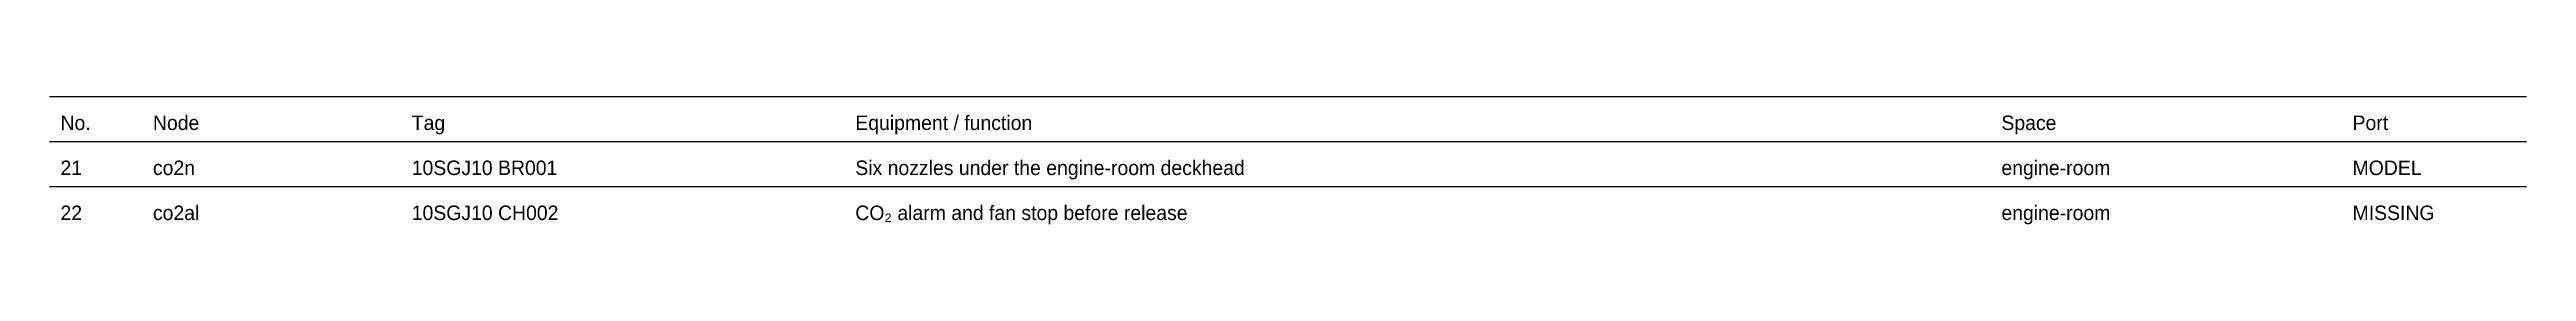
# Model space of a CAD drawing. Header units: millimetres. Extents: x 0 to 402, y -25 to 249.
# Drawn here: x 18 to 402, y 229.1 to 249 of the extents above; entities outside this region: 3.
import ezdxf

# ---------------------------------------------------------------- set-up
doc = ezdxf.new("R2010")
doc.units = ezdxf.units.MM
doc.layers.add('ANNOTATION', color=7, linetype='Continuous')
doc.layers.add('GEOMETRY', color=7, linetype='Continuous')

msp = doc.modelspace()

# ---------------------------------------------------------------- linework, layer by layer
at = {"layer": 'GEOMETRY'}
for p, q in [((18, 249), (402, 249)), ((18, 242), (402, 242)), ((18, 235), (402, 235))]:
    msp.add_line(p, q, dxfattribs=at)

# ---------------------------------------------------------------- texts
at = {"layer": 'ANNOTATION'}
for s, height, p in [('No.', 2.25, (19.7, 243.8)), ('Node', 2.25, (34.03, 243.8)), ('Tag', 2.25, (74.15, 243.8)), ('Equipment / function', 2.25, (142.92, 243.8)), ('Space', 2.25, (320.6, 243.8)), ('Port', 2.25, (375.04, 243.8)), ('21', 2.25, (19.7, 236.8)), ('co2n', 2.25, (34.03, 236.8)), ('10SGJ10 BR001', 2.25, (74.15, 236.8)), ('Six nozzles under the engine-room deckhead', 2.25, (142.92, 236.8)), ('engine-room', 2.25, (320.6, 236.8)), ('MODEL', 2.25, (375.04, 236.8)), ('22', 2.25, (19.7, 229.8)), ('co2al', 2.25, (34.03, 229.8)), ('10SGJ10 CH002', 2.25, (74.15, 229.8)), ('CO₂ alarm and fan stop before release', 2.25, (142.92, 229.8)), ('engine-room', 2.25, (320.6, 229.8)), ('MISSING', 2.25, (375.04, 229.8)), ('JS127-PID-06-N2 | Fire main and CO₂ - equipment and node schedule', 3, (0, -12)), ('FOR DESIGN REVIEW - CONSTRUCTION NOT APPROVED', 2.1, (0, -18)), ('CAD units mm. X forward from transom; Y port; Z above baseline.', 1.8, (0, -24))]:
    msp.add_text(s, height=height, dxfattribs=at).set_placement(p)

doc.saveas('drawing.dxf')
